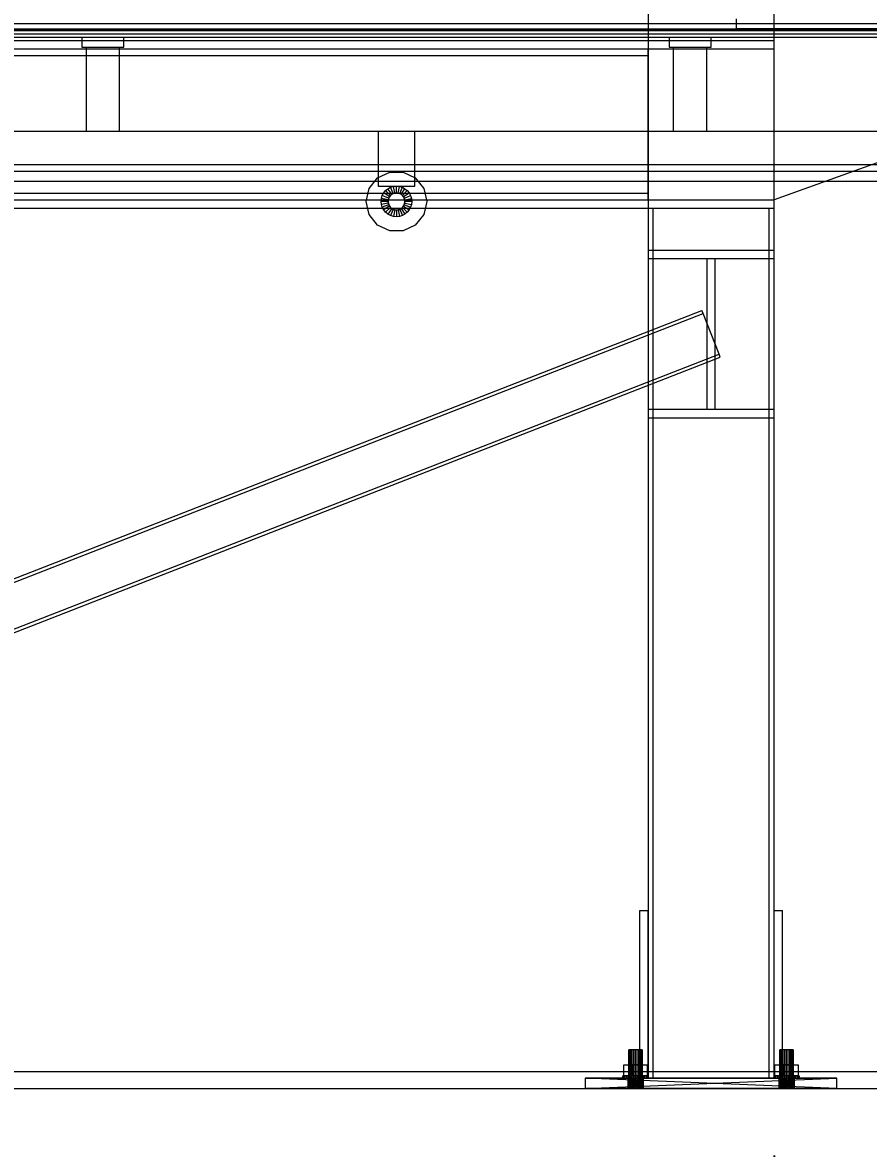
# Model space of a CAD drawing. Header units: millimetres. Extents: x -1970 to 59977, y -50268 to 6837.
# Drawn here: x 25932 to 26941, y -72 to 1271 of the extents above; entities that cross this region are included whole.
import ezdxf

# ---------------------------------------------------------------- set-up
doc = ezdxf.new("R2010")
doc.units = ezdxf.units.MM
for name, color, linetype, lineweight in [('COTAS_O', 1, 'Continuous', 0), ('COTAS_P', 1, 'Continuous', 0), ('lateral_briquetadora', 7, 'Continuous', 0), ('lateral_C05', 7, 'Continuous', 0)]:
    doc.layers.add(name, color=color, linetype=linetype, lineweight=lineweight)
doc.dimstyles.new('R19_100', dxfattribs={"dimtxt": 250, "dimasz": 150, "dimexe": 150, "dimexo": 80, "dimgap": 100, "dimtad": 1, "dimtih": 1, "dimtoh": 1, "dimdsep": 46, "dimcen": 0.09, "dimadec": 0, "dimazin": 0, "dimtfac": 1, "dimtdec": 4, "dimtofl": 0, "dimtmove": 0, "dimatfit": 3, "dimfxl": 1, "dimtolj": 1, "dimtzin": 0, "dimarcsym": 0})

# ---------------------------------------------------------------- blocks, each defined once
blk = doc.blocks.new('*D6')
at = {"layer": 'COTAS_P', "color": 0, "lineweight": -2, "transparency": 16777216}
for p, q in [((25128.2, 1262), (25128.2, 2232)), ((27628.2, 1262), (27628.2, 2232)), ((25278.2, 2082), (27478.2, 2082))]:
    blk.add_line(p, q, dxfattribs=at)
at = {"layer": 'COTAS_P', "color": 0, "transparency": 16777216}
for points in [[(25278.2, 2107), (25278.2, 2057), (25128.2, 2082)], [(27478.2, 2107), (27478.2, 2057), (27628.2, 2082)]]:
    blk.add_solid(points, dxfattribs=at)
at = {"layer": 'Defpoints', "color": 0, "transparency": 16777216}
for p in [(27628.2, 2082), (25128.2, 1182), (27628.2, 1182)]:
    blk.add_point(p, dxfattribs=at)
blk = doc.blocks.new('*D20')
at = {"layer": 'COTAS_O', "color": 0, "lineweight": -2, "transparency": 16777216}
for p, q in [((24628.2, -80), (24628.2, -1050)), ((26828.2, -80), (26828.2, -1050)), ((24778.2, -900), (26678.2, -900))]:
    blk.add_line(p, q, dxfattribs=at)
at = {"layer": 'COTAS_O', "color": 0, "transparency": 16777216}
for points in [[(24778.2, -875), (24778.2, -925), (24628.2, -900)], [(26678.2, -875), (26678.2, -925), (26828.2, -900)]]:
    blk.add_solid(points, dxfattribs=at)
at = {"layer": 'Defpoints', "color": 0, "transparency": 16777216}
for p in [(24628.2, 0), (26828.2, 0), (26828.2, -900)]:
    blk.add_point(p, dxfattribs=at)
blk = doc.blocks.new('*D24')
at = {"layer": 'COTAS_P', "color": 0, "lineweight": -2, "transparency": 16777216}
for p, q in [((112.7, -80), (112.7, -2650)), ((59977.3, -80), (59977.3, -2650)), ((262.7, -2500), (59827.3, -2500))]:
    blk.add_line(p, q, dxfattribs=at)
at = {"layer": 'COTAS_P', "color": 0, "transparency": 16777216}
for points in [[(262.7, -2475), (262.7, -2525), (112.7, -2500)], [(59827.3, -2475), (59827.3, -2525), (59977.3, -2500)]]:
    blk.add_solid(points, dxfattribs=at)
at = {"layer": 'Defpoints', "color": 0, "transparency": 16777216}
for p in [(112.7, 0), (59977.3, 0), (59977.3, -2500)]:
    blk.add_point(p, dxfattribs=at)

msp = doc.modelspace()

# ---------------------------------------------------------------- linework, layer by layer
at = {"layer": 'lateral_briquetadora'}
for p, q in [((26678.187, 1290), (26678.187, 1000)), ((26828.187, 1000), (26828.187, 1290)), ((24628.187, 1264), (26828.187, 1264)), ((26783.187, 1276), (26783.187, 1264)), ((27413.187, 1264), (26783.187, 1264)), ((26828.187, 1264), (27398.187, 1264)), ((27398.187, 1264), (26828.187, 1060)), ((26828.187, 1060), (26828.187, 1264)), ((26828.187, 1240), (26828.187, 1264)), ((24628.187, 1250), (26828.187, 1250)), ((26828.187, 1240), (26828.187, 1250)), ((24628.187, 1240), (26828.187, 1240)), ((24778.187, 1240), (26678.187, 1240)), ((26678.187, 1232), (26678.187, 1240)), ((26828.187, 1060), (26828.187, 1240)), ((24778.187, 1232), (26678.187, 1232)), ((26678.187, 1068), (26678.187, 1232)), ((24778.187, 1068), (26678.187, 1068)), ((26678.187, 1060), (26678.187, 1068)), ((24628.187, 1060), (26828.187, 1060)), ((24628.187, 1050), (26828.187, 1050)), ((24778.187, 1060), (26678.187, 1060)), ((26678.187, 1050), (26828.187, 1050)), ((26678.187, 1050), (26678.187, 12)), ((26678.187, 1050), (26684.187, 1050)), ((26684.187, 12), (26684.187, 1050)), ((26822.187, 1050), (26828.187, 1050)), ((26822.187, 1050), (26822.187, 12)), ((26828.187, 1050), (26828.187, 1060)), ((26828.187, 12), (26828.187, 1050)), ((26678.187, 1000), (26828.187, 1000)), ((26678.187, 1000), (26678.187, 990)), ((26828.187, 990), (26828.187, 1000)), ((26678.187, 990), (26828.187, 990)), ((26748.187, 990), (26758.187, 990)), ((26748.187, 990), (26748.187, 810)), ((26758.187, 810), (26758.187, 990)), ((24692.28, 127.947), (26742.28, 927.947)), ((26743.734, 924.221), (26742.28, 927.947)), ((24693.734, 124.221), (26743.734, 924.221)), ((26762.639, 875.779), (26743.734, 924.221)), ((24712.639, 75.779), (26762.639, 875.779)), ((26764.093, 872.053), (26762.639, 875.779)), ((24714.093, 72.053), (26764.093, 872.053)), ((26678.187, 810), (26828.187, 810)), ((26678.187, 810), (26678.187, 800)), ((26748.187, 810), (26758.187, 810)), ((26828.187, 800), (26828.187, 810)), ((26678.187, 800), (26828.187, 800)), ((26668.187, 12), (26668.187, 212)), ((26668.187, 212), (26678.187, 212)), ((26678.187, 12), (26678.187, 212)), ((26828.187, 12), (26828.187, 212)), ((26828.187, 212), (26838.187, 212)), ((26838.187, 12), (26838.187, 212)), ((26655.459, 46), (26655.187, 46)), ((26655.187, 0), (26655.187, 46)), ((26656.258, 46), (26655.459, 46)), ((26655.459, 0), (26655.459, 46)), ((26657.53, 46), (26656.258, 46)), ((26656.258, 0), (26656.258, 46)), ((26659.187, 46), (26657.53, 46)), ((26657.53, 0), (26657.53, 46)), ((26661.116, 46), (26659.187, 46)), ((26659.187, 0), (26659.187, 46)), ((26663.187, 46), (26661.116, 46)), ((26661.116, 0), (26661.116, 46)), ((26665.257, 46), (26663.187, 46)), ((26663.187, 0), (26663.187, 46)), ((26667.187, 46), (26665.257, 46)), ((26665.257, 0), (26665.257, 46)), ((26668.843, 46), (26667.187, 46)), ((26667.187, 0), (26667.187, 46)), ((26670.115, 46), (26668.843, 46)), ((26668.843, 0), (26668.843, 46)), ((26670.914, 46), (26670.115, 46)), ((26670.115, 0), (26670.115, 46)), ((26671.187, 46), (26670.914, 46)), ((26670.914, 0), (26670.914, 46)), ((26671.187, 46), (26671.187, 0)), ((26835.459, 46), (26835.187, 46)), ((26835.187, 0), (26835.187, 46)), ((26836.258, 46), (26835.459, 46)), ((26835.459, 0), (26835.459, 46)), ((26837.53, 46), (26836.258, 46)), ((26836.258, 0), (26836.258, 46)), ((26839.187, 46), (26837.53, 46)), ((26837.53, 0), (26837.53, 46)), ((26841.116, 46), (26839.187, 46)), ((26839.187, 0), (26839.187, 46)), ((26843.187, 46), (26841.116, 46)), ((26841.116, 0), (26841.116, 46)), ((26845.257, 46), (26843.187, 46)), ((26843.187, 0), (26843.187, 46)), ((26847.187, 46), (26845.257, 46)), ((26845.257, 0), (26845.257, 46)), ((26848.843, 46), (26847.187, 46)), ((26847.187, 0), (26847.187, 46)), ((26850.115, 46), (26848.843, 46)), ((26848.843, 0), (26848.843, 46)), ((26850.914, 46), (26850.115, 46)), ((26850.115, 0), (26850.115, 46)), ((26851.187, 46), (26850.914, 46)), ((26850.914, 0), (26850.914, 46)), ((26851.187, 46), (26851.187, 0)), ((26649.337, 15), (26649.337, 28)), ((26649.337, 28), (26656.262, 28)), ((26649.337, 28), (26655.187, 28)), ((26659.187, 28), (26655.187, 28)), ((26655.187, 28), (26655.187, 15)), ((26656.262, 15), (26656.262, 28)), ((26656.262, 28), (26670.112, 28)), ((26656.262, 28), (26659.187, 28)), ((26667.187, 28), (26659.187, 28)), ((26659.187, 28), (26659.187, 15)), ((26671.187, 28), (26667.187, 28)), ((26667.187, 28), (26667.187, 15)), ((26670.112, 28), (26667.187, 28)), ((26670.112, 15), (26670.112, 28)), ((26670.112, 28), (26677.037, 28)), ((26671.187, 15), (26671.187, 28)), ((26671.187, 28), (26677.037, 28)), ((26677.037, 28), (26677.037, 15)), ((26829.337, 15), (26829.337, 28)), ((26829.337, 28), (26836.262, 28)), ((26829.337, 28), (26835.187, 28)), ((26839.187, 28), (26835.187, 28)), ((26835.187, 28), (26835.187, 15)), ((26836.262, 15), (26836.262, 28)), ((26836.262, 28), (26850.112, 28)), ((26836.262, 28), (26839.187, 28)), ((26847.187, 28), (26839.187, 28)), ((26839.187, 28), (26839.187, 15)), ((26851.187, 28), (26847.187, 28)), ((26847.187, 28), (26847.187, 15)), ((26850.112, 28), (26847.187, 28)), ((26850.112, 15), (26850.112, 28)), ((26850.112, 28), (26857.037, 28)), ((26851.187, 15), (26851.187, 28)), ((26851.187, 28), (26857.037, 28)), ((26857.037, 28), (26857.037, 15)), ((26648.187, 12), (26648.187, 15)), ((26648.187, 15), (26648.698, 15)), ((26648.187, 15), (26654.187, 15)), ((26648.698, 12), (26648.698, 15)), ((26648.698, 15), (26650.196, 15)), ((26648.698, 15), (26654.493, 15)), ((26656.262, 15), (26649.337, 15)), ((26655.187, 15), (26649.337, 15)), ((26650.196, 12), (26650.196, 15)), ((26650.196, 15), (26652.58, 15)), ((26650.196, 15), (26655.392, 15)), ((26652.58, 12), (26652.58, 15)), ((26652.58, 15), (26655.687, 15)), ((26652.58, 15), (26656.823, 15)), ((26654.493, 15), (26654.187, 15)), ((26654.187, 15), (26654.187, 12)), ((26655.392, 15), (26654.493, 15)), ((26654.493, 15), (26654.493, 12)), ((26655.187, 15), (26659.187, 15)), ((26656.823, 15), (26655.392, 15)), ((26655.392, 15), (26655.392, 12)), ((26655.687, 12), (26655.687, 15)), ((26655.687, 15), (26659.304, 15)), ((26655.687, 15), (26658.687, 15)), ((26670.112, 15), (26656.262, 15)), ((26659.187, 15), (26656.262, 15)), ((26658.687, 15), (26656.823, 15)), ((26656.823, 15), (26656.823, 12)), ((26660.857, 15), (26658.687, 15)), ((26658.687, 15), (26658.687, 12)), ((26659.187, 15), (26667.187, 15)), ((26659.304, 12), (26659.304, 15)), ((26659.304, 15), (26663.187, 15)), ((26659.304, 15), (26660.857, 15)), ((26663.187, 15), (26660.857, 15)), ((26660.857, 15), (26660.857, 12)), ((26663.187, 12), (26663.187, 15)), ((26663.187, 15), (26667.069, 15)), ((26665.516, 15), (26663.187, 15)), ((26667.687, 15), (26665.516, 15)), ((26665.516, 15), (26665.516, 12)), ((26667.069, 15), (26665.516, 15)), ((26667.069, 12), (26667.069, 15)), ((26667.069, 15), (26670.687, 15)), ((26667.187, 15), (26671.187, 15)), ((26667.187, 15), (26670.112, 15)), ((26669.551, 15), (26667.687, 15)), ((26667.687, 15), (26667.687, 12)), ((26670.687, 15), (26667.687, 15)), ((26670.981, 15), (26669.551, 15)), ((26669.551, 15), (26669.551, 12)), ((26673.793, 15), (26669.551, 15)), ((26677.037, 15), (26670.112, 15)), ((26670.687, 12), (26670.687, 15)), ((26670.687, 15), (26673.793, 15)), ((26671.88, 15), (26670.981, 15)), ((26670.981, 15), (26670.981, 12)), ((26676.177, 15), (26670.981, 15)), ((26677.037, 15), (26671.187, 15)), ((26672.187, 15), (26671.88, 15)), ((26671.88, 15), (26671.88, 12)), ((26677.675, 15), (26671.88, 15)), ((26672.187, 12), (26672.187, 15)), ((26672.187, 15), (26678.187, 15)), ((26673.793, 12), (26673.793, 15)), ((26673.793, 15), (26676.177, 15)), ((26676.177, 12), (26676.177, 15)), ((26676.177, 15), (26677.675, 15)), ((26677.675, 12), (26677.675, 15)), ((26677.675, 15), (26678.187, 15)), ((26678.187, 15), (26678.187, 12)), ((26828.187, 12), (26828.187, 15)), ((26828.187, 15), (26828.698, 15)), ((26828.187, 15), (26834.187, 15)), ((26828.698, 12), (26828.698, 15)), ((26828.698, 15), (26830.196, 15)), ((26828.698, 15), (26834.493, 15)), ((26836.262, 15), (26829.337, 15)), ((26835.187, 15), (26829.337, 15)), ((26830.196, 12), (26830.196, 15)), ((26830.196, 15), (26832.58, 15)), ((26830.196, 15), (26835.392, 15)), ((26832.58, 12), (26832.58, 15)), ((26832.58, 15), (26835.687, 15)), ((26832.58, 15), (26836.823, 15)), ((26834.493, 15), (26834.187, 15)), ((26834.187, 15), (26834.187, 12)), ((26835.392, 15), (26834.493, 15)), ((26834.493, 15), (26834.493, 12)), ((26835.187, 15), (26839.187, 15)), ((26836.823, 15), (26835.392, 15)), ((26835.392, 15), (26835.392, 12)), ((26835.687, 12), (26835.687, 15)), ((26835.687, 15), (26839.304, 15)), ((26835.687, 15), (26838.687, 15)), ((26850.112, 15), (26836.262, 15)), ((26839.187, 15), (26836.262, 15)), ((26838.687, 15), (26836.823, 15)), ((26836.823, 15), (26836.823, 12)), ((26840.857, 15), (26838.687, 15)), ((26838.687, 15), (26838.687, 12)), ((26839.187, 15), (26847.187, 15)), ((26839.304, 12), (26839.304, 15)), ((26839.304, 15), (26843.187, 15)), ((26839.304, 15), (26840.857, 15)), ((26843.187, 15), (26840.857, 15)), ((26840.857, 15), (26840.857, 12)), ((26843.187, 12), (26843.187, 15)), ((26843.187, 15), (26847.069, 15)), ((26845.516, 15), (26843.187, 15)), ((26847.687, 15), (26845.516, 15)), ((26845.516, 15), (26845.516, 12)), ((26847.069, 15), (26845.516, 15)), ((26847.069, 12), (26847.069, 15)), ((26847.069, 15), (26850.687, 15)), ((26847.187, 15), (26851.187, 15)), ((26847.187, 15), (26850.112, 15)), ((26849.551, 15), (26847.687, 15)), ((26847.687, 15), (26847.687, 12)), ((26850.687, 15), (26847.687, 15)), ((26850.981, 15), (26849.551, 15)), ((26849.551, 15), (26849.551, 12)), ((26853.793, 15), (26849.551, 15)), ((26857.037, 15), (26850.112, 15)), ((26850.687, 12), (26850.687, 15)), ((26850.687, 15), (26853.793, 15)), ((26851.88, 15), (26850.981, 15)), ((26850.981, 15), (26850.981, 12)), ((26856.177, 15), (26850.981, 15)), ((26857.037, 15), (26851.187, 15)), ((26852.187, 15), (26851.88, 15)), ((26851.88, 15), (26851.88, 12)), ((26857.675, 15), (26851.88, 15)), ((26852.187, 12), (26852.187, 15)), ((26852.187, 15), (26858.187, 15)), ((26853.793, 12), (26853.793, 15)), ((26853.793, 15), (26856.177, 15)), ((26856.177, 12), (26856.177, 15)), ((26856.177, 15), (26857.675, 15)), ((26857.675, 12), (26857.675, 15)), ((26857.675, 15), (26858.187, 15)), ((26858.187, 15), (26858.187, 12)), ((26654.187, 12), (26603.187, 12)), ((26603.187, 12), (26654.36, 12)), ((26603.187, 12), (26654.872, 12)), ((26603.187, 12), (26655.703, 12)), ((26603.187, 12), (26656.823, 12)), ((26603.187, 12), (26658.186, 12)), ((26603.187, 12), (26659.742, 12)), ((26603.187, 12), (26661.431, 12)), ((26603.187, 12), (26663.187, 12)), ((26603.187, 12), (26664.942, 12)), ((26903.187, 12), (26603.187, 12)), ((26603.187, 12), (26666.631, 12)), ((26603.187, 12), (26668.187, 12)), ((26603.187, 12), (26669.551, 12)), ((26903.187, 0), (26603.187, 12)), ((26603.187, 12), (26603.187, 0)), ((26603.187, 0), (26903.187, 12)), ((26603.187, 0), (26654.187, 0)), ((26654.36, 0), (26603.187, 0)), ((26654.872, 0), (26603.187, 0)), ((26655.703, 0), (26603.187, 0)), ((26656.823, 0), (26603.187, 0)), ((26658.186, 0), (26603.187, 0)), ((26659.742, 0), (26603.187, 0)), ((26661.431, 0), (26603.187, 0)), ((26663.187, 0), (26603.187, 0)), ((26664.942, 0), (26603.187, 0)), ((26603.187, 0), (26903.187, 0)), ((26666.631, 0), (26603.187, 0)), ((26668.187, 0), (26603.187, 0)), ((26669.551, 0), (26603.187, 0)), ((26648.698, 12), (26648.187, 12)), ((26654.187, 12), (26648.187, 12)), ((26650.196, 12), (26648.698, 12)), ((26654.493, 12), (26648.698, 12)), ((26652.58, 12), (26650.196, 12)), ((26655.392, 12), (26650.196, 12)), ((26655.687, 12), (26652.58, 12)), ((26656.823, 12), (26652.58, 12)), ((26654.36, 12), (26654.187, 12)), ((26654.187, 0), (26654.36, 12)), ((26654.187, 0), (26654.187, 12)), ((26654.36, 0), (26654.187, 12)), ((26654.187, 12), (26654.493, 12)), ((26654.187, 0), (26654.36, 0)), ((26654.872, 12), (26654.36, 12)), ((26654.36, 0), (26654.872, 12)), ((26654.36, 0), (26654.36, 12)), ((26654.872, 0), (26654.36, 12)), ((26654.36, 0), (26654.872, 0)), ((26654.493, 12), (26655.392, 12)), ((26655.703, 12), (26654.872, 12)), ((26654.872, 0), (26655.703, 12)), ((26654.872, 0), (26654.872, 12)), ((26655.703, 0), (26654.872, 12)), ((26654.872, 0), (26655.703, 0)), ((26655.459, 0), (26655.187, 0)), ((26655.392, 12), (26656.823, 12)), ((26656.258, 0), (26655.459, 0)), ((26659.304, 12), (26655.687, 12)), ((26658.687, 12), (26655.687, 12)), ((26656.823, 12), (26655.703, 12)), ((26655.703, 12), (26669.551, 12)), ((26655.703, 0), (26656.823, 12)), ((26655.703, 0), (26655.703, 12)), ((26656.823, 0), (26655.703, 12)), ((26655.703, 0), (26656.823, 0)), ((26669.551, 0), (26655.703, 0)), ((26657.53, 0), (26656.258, 0)), ((26658.186, 12), (26656.823, 12)), ((26656.823, 12), (26669.551, 12)), ((26656.823, 12), (26843.187, 12)), ((26656.823, 12), (26844.942, 12)), ((26656.823, 12), (26846.631, 12)), ((26656.823, 12), (26848.187, 12)), ((26656.823, 12), (26849.551, 12)), ((26656.823, 0), (26658.186, 12)), ((26656.823, 0), (26656.823, 12)), ((26658.186, 0), (26656.823, 12)), ((26656.823, 12), (26658.687, 12)), ((26656.823, 0), (26658.186, 0)), ((26669.551, 0), (26656.823, 0)), ((26843.187, 0), (26656.823, 0)), ((26844.942, 0), (26656.823, 0)), ((26846.631, 0), (26656.823, 0)), ((26848.187, 0), (26656.823, 0)), ((26849.551, 0), (26656.823, 0)), ((26659.187, 0), (26657.53, 0)), ((26659.742, 12), (26658.186, 12)), ((26658.186, 12), (26849.551, 12)), ((26658.186, 0), (26659.742, 12)), ((26658.186, 0), (26658.186, 12)), ((26659.742, 0), (26658.186, 12)), ((26658.186, 0), (26659.742, 0)), ((26849.551, 0), (26658.186, 0)), ((26658.687, 12), (26660.857, 12)), ((26661.116, 0), (26659.187, 0)), ((26663.187, 12), (26659.304, 12)), ((26660.857, 12), (26659.304, 12)), ((26661.431, 12), (26659.742, 12)), ((26659.742, 12), (26849.551, 12)), ((26659.742, 0), (26661.431, 12)), ((26659.742, 0), (26659.742, 12)), ((26661.431, 0), (26659.742, 12)), ((26659.742, 0), (26661.431, 0)), ((26849.551, 0), (26659.742, 0)), ((26660.857, 12), (26663.187, 12)), ((26663.187, 0), (26661.116, 0)), ((26663.187, 12), (26661.431, 12)), ((26661.431, 12), (26903.187, 12)), ((26661.431, 12), (26849.551, 12)), ((26661.431, 0), (26663.187, 12)), ((26661.431, 0), (26661.431, 12)), ((26663.187, 0), (26661.431, 12)), ((26661.431, 0), (26663.187, 0)), ((26903.187, 0), (26661.431, 0)), ((26849.551, 0), (26661.431, 0)), ((26663.187, 12), (26664.942, 12)), ((26834.187, 12), (26663.187, 12)), ((26834.36, 12), (26663.187, 12)), ((26834.872, 12), (26663.187, 12)), ((26663.187, 12), (26903.187, 12)), ((26835.703, 12), (26663.187, 12)), ((26836.823, 12), (26663.187, 12)), ((26838.186, 12), (26663.187, 12)), ((26839.742, 12), (26663.187, 12)), ((26841.431, 12), (26663.187, 12)), ((26843.187, 12), (26663.187, 12)), ((26663.187, 12), (26849.551, 12)), ((26663.187, 0), (26664.942, 12)), ((26663.187, 0), (26663.187, 12)), ((26664.942, 0), (26663.187, 12)), ((26667.069, 12), (26663.187, 12)), ((26663.187, 12), (26665.516, 12)), ((26664.942, 0), (26663.187, 0)), ((26663.187, 0), (26834.187, 0)), ((26663.187, 0), (26834.36, 0)), ((26663.187, 0), (26834.872, 0)), ((26903.187, 0), (26663.187, 0)), ((26663.187, 0), (26835.703, 0)), ((26663.187, 0), (26836.823, 0)), ((26663.187, 0), (26838.186, 0)), ((26663.187, 0), (26839.742, 0)), ((26663.187, 0), (26841.431, 0)), ((26663.187, 0), (26843.187, 0)), ((26849.551, 0), (26663.187, 0)), ((26665.257, 0), (26663.187, 0)), ((26664.942, 12), (26666.631, 12)), ((26834.187, 12), (26664.942, 12)), ((26834.36, 12), (26664.942, 12)), ((26664.942, 0), (26666.631, 12)), ((26664.942, 0), (26664.942, 12)), ((26666.631, 0), (26664.942, 12)), ((26666.631, 0), (26664.942, 0)), ((26664.942, 0), (26834.187, 0)), ((26664.942, 0), (26834.36, 0)), ((26667.187, 0), (26665.257, 0)), ((26665.516, 12), (26667.687, 12)), ((26665.516, 12), (26667.069, 12)), ((26666.631, 12), (26668.187, 12)), ((26834.187, 12), (26666.631, 12)), ((26834.36, 12), (26666.631, 12)), ((26666.631, 0), (26668.187, 12)), ((26666.631, 0), (26666.631, 12)), ((26668.187, 0), (26666.631, 12)), ((26668.187, 0), (26666.631, 0)), ((26666.631, 0), (26834.187, 0)), ((26666.631, 0), (26834.36, 0)), ((26670.687, 12), (26667.069, 12)), ((26668.843, 0), (26667.187, 0)), ((26667.687, 12), (26669.551, 12)), ((26667.687, 12), (26670.687, 12)), ((26668.187, 12), (26669.551, 12)), ((26834.187, 12), (26668.187, 12)), ((26834.36, 12), (26668.187, 12)), ((26903.187, 12), (26668.187, 12)), ((26668.187, 12), (26843.187, 12)), ((26668.187, 0), (26669.551, 12)), ((26668.187, 0), (26668.187, 12)), ((26669.551, 0), (26668.187, 12)), ((26668.187, 12), (26678.187, 12)), ((26669.551, 0), (26668.187, 0)), ((26668.187, 0), (26834.187, 0)), ((26668.187, 0), (26834.36, 0)), ((26668.187, 0), (26903.187, 0)), ((26843.187, 0), (26668.187, 0)), ((26670.115, 0), (26668.843, 0)), ((26669.551, 12), (26670.67, 12)), ((26834.187, 12), (26669.551, 12)), ((26834.36, 12), (26669.551, 12)), ((26669.551, 12), (26843.187, 12)), ((26669.551, 0), (26670.67, 12)), ((26669.551, 0), (26669.551, 12)), ((26670.67, 0), (26669.551, 12)), ((26669.551, 12), (26670.981, 12)), ((26669.551, 12), (26673.793, 12)), ((26670.67, 0), (26669.551, 0)), ((26669.551, 0), (26834.187, 0)), ((26669.551, 0), (26834.36, 0)), ((26843.187, 0), (26669.551, 0)), ((26670.914, 0), (26670.115, 0)), ((26670.67, 12), (26671.501, 12)), ((26834.187, 12), (26670.67, 12)), ((26834.36, 12), (26670.67, 12)), ((26670.67, 12), (26843.187, 12)), ((26670.67, 0), (26671.501, 12)), ((26670.67, 0), (26670.67, 12)), ((26671.501, 0), (26670.67, 12)), ((26671.501, 0), (26670.67, 0)), ((26670.67, 0), (26834.187, 0)), ((26670.67, 0), (26834.36, 0)), ((26843.187, 0), (26670.67, 0)), ((26673.793, 12), (26670.687, 12)), ((26670.914, 0), (26671.187, 0)), ((26670.981, 12), (26671.88, 12)), ((26670.981, 12), (26676.177, 12)), ((26671.501, 12), (26672.014, 12)), ((26834.187, 12), (26671.501, 12)), ((26834.36, 12), (26671.501, 12)), ((26671.501, 12), (26843.187, 12)), ((26671.501, 0), (26672.014, 12)), ((26671.501, 0), (26671.501, 12)), ((26672.014, 0), (26671.501, 12)), ((26672.014, 0), (26671.501, 0)), ((26671.501, 0), (26834.187, 0)), ((26671.501, 0), (26834.36, 0)), ((26843.187, 0), (26671.501, 0)), ((26671.88, 12), (26672.187, 12)), ((26671.88, 12), (26677.675, 12)), ((26672.014, 12), (26672.187, 12)), ((26834.187, 12), (26672.014, 12)), ((26834.36, 12), (26672.014, 12)), ((26672.014, 12), (26843.187, 12)), ((26672.014, 0), (26672.187, 12)), ((26672.014, 0), (26672.014, 12)), ((26672.187, 0), (26672.014, 12)), ((26672.187, 0), (26672.014, 0)), ((26672.014, 0), (26834.187, 0)), ((26672.014, 0), (26834.36, 0)), ((26843.187, 0), (26672.014, 0)), ((26672.187, 12), (26834.187, 12)), ((26834.36, 12), (26672.187, 12)), ((26672.187, 12), (26834.872, 12)), ((26672.187, 12), (26835.703, 12)), ((26672.187, 12), (26836.823, 12)), ((26672.187, 12), (26838.186, 12)), ((26672.187, 12), (26839.742, 12)), ((26672.187, 12), (26841.431, 12)), ((26672.187, 12), (26843.187, 12)), ((26672.187, 12), (26672.187, 0)), ((26678.187, 12), (26672.187, 12)), ((26834.187, 0), (26672.187, 0)), ((26672.187, 0), (26834.36, 0)), ((26834.872, 0), (26672.187, 0)), ((26835.703, 0), (26672.187, 0)), ((26836.823, 0), (26672.187, 0)), ((26838.186, 0), (26672.187, 0)), ((26839.742, 0), (26672.187, 0)), ((26841.431, 0), (26672.187, 0)), ((26843.187, 0), (26672.187, 0)), ((26676.177, 12), (26673.793, 12)), ((26677.675, 12), (26676.177, 12)), ((26678.187, 12), (26677.675, 12)), ((26678.187, 12), (26828.187, 12)), ((26678.187, 12), (26684.187, 12)), ((26822.187, 12), (26828.187, 12)), ((26828.698, 12), (26828.187, 12)), ((26834.187, 12), (26828.187, 12)), ((26828.187, 12), (26838.187, 12)), ((26830.196, 12), (26828.698, 12)), ((26834.493, 12), (26828.698, 12)), ((26832.58, 12), (26830.196, 12)), ((26835.392, 12), (26830.196, 12)), ((26835.687, 12), (26832.58, 12)), ((26836.823, 12), (26832.58, 12)), ((26834.187, 12), (26834.36, 12)), ((26834.187, 0), (26834.36, 12)), ((26834.187, 0), (26834.187, 12)), ((26834.36, 0), (26834.187, 12)), ((26834.187, 12), (26834.493, 12)), ((26834.36, 0), (26834.187, 0)), ((26834.872, 12), (26834.36, 12)), ((26834.36, 0), (26834.872, 12)), ((26834.36, 0), (26834.36, 12)), ((26834.872, 0), (26834.36, 12)), ((26834.36, 0), (26834.872, 0)), ((26834.493, 12), (26835.392, 12)), ((26835.703, 12), (26834.872, 12)), ((26834.872, 0), (26835.703, 12)), ((26834.872, 0), (26834.872, 12)), ((26835.703, 0), (26834.872, 12)), ((26834.872, 0), (26835.703, 0)), ((26835.459, 0), (26835.187, 0)), ((26835.392, 12), (26836.823, 12)), ((26836.258, 0), (26835.459, 0)), ((26839.304, 12), (26835.687, 12)), ((26838.687, 12), (26835.687, 12)), ((26836.823, 12), (26835.703, 12)), ((26835.703, 0), (26836.823, 12)), ((26835.703, 0), (26835.703, 12)), ((26836.823, 0), (26835.703, 12)), ((26835.703, 0), (26836.823, 0)), ((26837.53, 0), (26836.258, 0)), ((26838.186, 12), (26836.823, 12)), ((26836.823, 0), (26838.186, 12)), ((26836.823, 0), (26836.823, 12)), ((26838.186, 0), (26836.823, 12)), ((26836.823, 12), (26838.687, 12)), ((26836.823, 0), (26838.186, 0)), ((26839.187, 0), (26837.53, 0)), ((26839.742, 12), (26838.186, 12)), ((26838.186, 12), (26903.187, 12)), ((26838.186, 0), (26839.742, 12)), ((26838.186, 0), (26838.186, 12)), ((26839.742, 0), (26838.186, 12)), ((26838.186, 0), (26839.742, 0)), ((26903.187, 0), (26838.186, 0)), ((26838.687, 12), (26840.857, 12)), ((26841.116, 0), (26839.187, 0)), ((26843.187, 12), (26839.304, 12)), ((26840.857, 12), (26839.304, 12)), ((26841.431, 12), (26839.742, 12)), ((26839.742, 12), (26903.187, 12)), ((26839.742, 0), (26841.431, 12)), ((26839.742, 0), (26839.742, 12)), ((26841.431, 0), (26839.742, 12)), ((26839.742, 0), (26841.431, 0)), ((26903.187, 0), (26839.742, 0)), ((26840.857, 12), (26843.187, 12)), ((26843.187, 0), (26841.116, 0)), ((26843.187, 12), (26841.431, 12)), ((26841.431, 12), (26903.187, 12)), ((26841.431, 0), (26843.187, 12)), ((26841.431, 0), (26841.431, 12)), ((26843.187, 0), (26841.431, 12)), ((26841.431, 0), (26843.187, 0)), ((26903.187, 0), (26841.431, 0)), ((26903.187, 12), (26843.187, 12)), ((26844.942, 12), (26843.187, 12)), ((26843.187, 12), (26849.551, 12)), ((26843.187, 12), (26850.67, 12)), ((26843.187, 12), (26851.501, 12)), ((26843.187, 12), (26852.014, 12)), ((26843.187, 12), (26852.187, 12)), ((26843.187, 0), (26844.942, 12)), ((26843.187, 0), (26843.187, 12)), ((26844.942, 0), (26843.187, 12)), ((26847.069, 12), (26843.187, 12)), ((26843.187, 12), (26845.516, 12)), ((26843.187, 0), (26903.187, 0)), ((26843.187, 0), (26844.942, 0)), ((26849.551, 0), (26843.187, 0)), ((26850.67, 0), (26843.187, 0)), ((26851.501, 0), (26843.187, 0)), ((26852.014, 0), (26843.187, 0)), ((26852.187, 0), (26843.187, 0)), ((26845.257, 0), (26843.187, 0)), ((26903.187, 12), (26844.942, 12)), ((26846.631, 12), (26844.942, 12)), ((26844.942, 12), (26852.187, 12)), ((26844.942, 0), (26846.631, 12)), ((26844.942, 0), (26844.942, 12)), ((26846.631, 0), (26844.942, 12)), ((26844.942, 0), (26903.187, 0)), ((26844.942, 0), (26846.631, 0)), ((26852.187, 0), (26844.942, 0)), ((26847.187, 0), (26845.257, 0)), ((26845.516, 12), (26847.687, 12)), ((26845.516, 12), (26847.069, 12)), ((26903.187, 12), (26846.631, 12)), ((26848.187, 12), (26846.631, 12)), ((26852.187, 12), (26846.631, 12)), ((26846.631, 0), (26848.187, 12)), ((26846.631, 0), (26846.631, 12)), ((26848.187, 0), (26846.631, 12)), ((26846.631, 0), (26903.187, 0)), ((26846.631, 0), (26848.187, 0)), ((26846.631, 0), (26852.187, 0)), ((26850.687, 12), (26847.069, 12)), ((26848.843, 0), (26847.187, 0)), ((26847.687, 12), (26849.551, 12)), ((26847.687, 12), (26850.687, 12)), ((26903.187, 12), (26848.187, 12)), ((26849.551, 12), (26848.187, 12)), ((26852.187, 12), (26848.187, 12)), ((26848.187, 0), (26849.551, 12)), ((26848.187, 0), (26848.187, 12)), ((26849.551, 0), (26848.187, 12)), ((26848.187, 0), (26903.187, 0)), ((26848.187, 0), (26849.551, 0)), ((26848.187, 0), (26852.187, 0)), ((26850.115, 0), (26848.843, 0)), ((26903.187, 12), (26849.551, 12)), ((26850.67, 12), (26849.551, 12)), ((26852.187, 12), (26849.551, 12)), ((26849.551, 0), (26850.67, 12)), ((26849.551, 0), (26849.551, 12)), ((26850.67, 0), (26849.551, 12)), ((26849.551, 12), (26850.981, 12)), ((26849.551, 12), (26853.793, 12)), ((26849.551, 0), (26903.187, 0)), ((26849.551, 0), (26850.67, 0)), ((26849.551, 0), (26852.187, 0)), ((26850.914, 0), (26850.115, 0)), ((26903.187, 12), (26850.67, 12)), ((26851.501, 12), (26850.67, 12)), ((26852.187, 12), (26850.67, 12)), ((26850.67, 0), (26851.501, 12)), ((26850.67, 0), (26850.67, 12)), ((26851.501, 0), (26850.67, 12)), ((26850.67, 0), (26903.187, 0)), ((26850.67, 0), (26851.501, 0)), ((26850.67, 0), (26852.187, 0)), ((26853.793, 12), (26850.687, 12)), ((26850.914, 0), (26851.187, 0)), ((26850.981, 12), (26851.88, 12)), ((26850.981, 12), (26856.177, 12)), ((26903.187, 12), (26851.501, 12)), ((26852.014, 12), (26851.501, 12)), ((26851.501, 0), (26852.014, 12)), ((26851.501, 0), (26851.501, 12)), ((26852.014, 0), (26851.501, 12)), ((26851.501, 0), (26903.187, 0)), ((26851.501, 0), (26852.014, 0)), ((26851.88, 12), (26852.187, 12)), ((26851.88, 12), (26857.675, 12)), ((26903.187, 12), (26852.014, 12)), ((26852.187, 12), (26852.014, 12)), ((26852.014, 0), (26852.187, 12)), ((26852.014, 0), (26852.014, 12)), ((26852.187, 0), (26852.014, 12)), ((26852.014, 0), (26903.187, 0)), ((26852.014, 0), (26852.187, 0)), ((26903.187, 12), (26852.187, 12)), ((26852.187, 12), (26852.187, 0)), ((26858.187, 12), (26852.187, 12)), ((26852.187, 0), (26903.187, 0)), ((26856.177, 12), (26853.793, 12)), ((26857.675, 12), (26856.177, 12)), ((26858.187, 12), (26857.675, 12)), ((26903.187, 0), (26903.187, 12))]:
    msp.add_line(p, q, dxfattribs=at)
at = {"layer": 'lateral_C05'}
for p, q in [((27628.187, 1270), (25128.187, 1270)), ((27628.187, 1262), (25128.187, 1262)), ((25218.187, 1262), (27538.187, 1262)), ((25218.187, 1258), (27538.187, 1258)), ((25218.187, 1254), (27538.187, 1254)), ((26003.187, 1254), (26053.187, 1254)), ((26003.187, 1254), (26003.187, 1250)), ((26003.187, 1250), (26053.187, 1250)), ((26003.187, 1250), (26003.187, 1242)), ((26053.187, 1250), (26053.187, 1254)), ((26053.187, 1242), (26053.187, 1250)), ((26703.187, 1254), (26753.187, 1254)), ((26703.187, 1254), (26703.187, 1250)), ((26703.187, 1250), (26753.187, 1250)), ((26703.187, 1250), (26703.187, 1242)), ((26753.187, 1250), (26753.187, 1254)), ((26753.187, 1242), (26753.187, 1250)), ((26003.187, 1242), (26053.187, 1242)), ((26008.187, 1242), (26048.187, 1242)), ((26008.187, 1242), (26008.187, 1142)), ((26048.187, 1142), (26048.187, 1242)), ((26703.187, 1242), (26753.187, 1242)), ((26708.187, 1242), (26748.187, 1242)), ((26708.187, 1242), (26708.187, 1142)), ((26748.187, 1142), (26748.187, 1242)), ((25038.187, 1142), (27328.187, 1142)), ((26008.187, 1142), (26048.187, 1142)), ((26356.187, 1142), (26400.187, 1142)), ((26356.187, 1142), (26356.187, 1076.25)), ((26400.187, 1076.25), (26400.187, 1142)), ((26708.187, 1142), (26748.187, 1142)), ((25128.187, 1102), (27628.187, 1102)), ((25128.187, 1094), (27628.187, 1094)), ((26355.741, 1086.146), (26370.176, 1093.097)), ((26370.176, 1093.097), (26386.197, 1093.097)), ((26386.197, 1093.097), (26400.632, 1086.146)), ((25038.187, 1082), (27328.187, 1082)), ((26345.752, 1073.62), (26355.741, 1086.146)), ((26356.187, 1076.25), (26400.187, 1076.25)), ((26368.047, 1073.174), (26371.203, 1074.861)), ((26371.203, 1074.861), (26374.626, 1075.899)), ((26374.264, 1067.47), (26371.203, 1074.861)), ((26374.626, 1075.899), (26378.187, 1076.25)), ((26376.187, 1068.053), (26374.626, 1075.899)), ((26378.187, 1068.25), (26378.187, 1076.25)), ((26378.187, 1076.25), (26381.747, 1075.899)), ((26380.186, 1068.053), (26381.747, 1075.899)), ((26381.747, 1075.899), (26385.171, 1074.861)), ((26382.109, 1067.47), (26385.171, 1074.861)), ((26385.171, 1074.861), (26388.326, 1073.174)), ((26400.632, 1086.146), (26410.621, 1073.62)), ((26342.187, 1058), (26345.752, 1073.62)), ((26359.937, 1058), (26360.287, 1061.56)), ((26360.287, 1061.56), (26361.326, 1064.984)), ((26368.134, 1060), (26360.287, 1061.56)), ((26361.326, 1064.984), (26363.012, 1068.139)), ((26368.717, 1061.923), (26361.326, 1064.984)), ((26363.012, 1068.139), (26365.282, 1070.905)), ((26369.664, 1063.695), (26363.012, 1068.139)), ((26365.282, 1070.905), (26368.047, 1073.174)), ((26370.939, 1065.248), (26365.282, 1070.905)), ((26372.492, 1066.523), (26368.047, 1073.174)), ((26368.717, 1061.923), (26368.134, 1060)), ((26369.526, 1063), (26368.527, 1060.588)), ((26369.664, 1063.695), (26368.717, 1061.923)), ((26371.116, 1065.071), (26369.526, 1063)), ((26370.939, 1065.248), (26369.664, 1063.695)), ((26372.492, 1066.523), (26370.939, 1065.248)), ((26373.187, 1066.66), (26371.116, 1065.071)), ((26374.264, 1067.47), (26372.492, 1066.523)), ((26375.598, 1067.659), (26373.187, 1066.66)), ((26376.187, 1068.053), (26374.264, 1067.47)), ((26378.187, 1068), (26375.598, 1067.659)), ((26378.187, 1068.25), (26376.187, 1068.053)), ((26380.186, 1068.053), (26378.187, 1068.25)), ((26380.775, 1067.659), (26378.187, 1068)), ((26382.109, 1067.47), (26380.186, 1068.053)), ((26383.187, 1066.66), (26380.775, 1067.659)), ((26383.881, 1066.523), (26382.109, 1067.47)), ((26385.258, 1065.071), (26383.187, 1066.66)), ((26383.881, 1066.523), (26388.326, 1073.174)), ((26385.434, 1065.248), (26383.881, 1066.523)), ((26386.847, 1063), (26385.258, 1065.071)), ((26385.434, 1065.248), (26391.091, 1070.905)), ((26386.709, 1063.695), (26385.434, 1065.248)), ((26386.709, 1063.695), (26393.361, 1068.139)), ((26387.656, 1061.923), (26386.709, 1063.695)), ((26387.846, 1060.588), (26386.847, 1063)), ((26387.656, 1061.923), (26395.047, 1064.984)), ((26388.24, 1060), (26387.656, 1061.923)), ((26388.24, 1060), (26396.086, 1061.56)), ((26388.326, 1073.174), (26391.091, 1070.905)), ((26391.091, 1070.905), (26393.361, 1068.139)), ((26393.361, 1068.139), (26395.047, 1064.984)), ((26395.047, 1064.984), (26396.086, 1061.56)), ((26396.086, 1061.56), (26396.437, 1058)), ((26410.621, 1073.62), (26414.187, 1058)), ((26345.752, 1042.38), (26342.187, 1058)), ((26367.937, 1058), (26359.937, 1058)), ((26360.287, 1054.44), (26359.937, 1058)), ((26368.134, 1056), (26360.287, 1054.44)), ((26361.326, 1051.016), (26360.287, 1054.44)), ((26368.717, 1054.077), (26361.326, 1051.016)), ((26363.012, 1047.861), (26361.326, 1051.016)), ((26369.664, 1052.305), (26363.012, 1047.861)), ((26365.282, 1045.095), (26363.012, 1047.861)), ((26370.939, 1050.752), (26365.282, 1045.095)), ((26368.134, 1060), (26367.937, 1058)), ((26367.937, 1058), (26368.134, 1056)), ((26372.492, 1049.477), (26368.047, 1042.826)), ((26368.134, 1056), (26368.717, 1054.077)), ((26368.527, 1060.588), (26368.187, 1058)), ((26368.187, 1058), (26368.527, 1055.412)), ((26368.527, 1055.412), (26369.526, 1053)), ((26368.717, 1054.077), (26369.664, 1052.305)), ((26369.526, 1053), (26371.116, 1050.929)), ((26369.664, 1052.305), (26370.939, 1050.752)), ((26370.939, 1050.752), (26372.492, 1049.477)), ((26371.116, 1050.929), (26373.187, 1049.34)), ((26374.264, 1048.53), (26371.203, 1041.139)), ((26372.492, 1049.477), (26374.264, 1048.53)), ((26373.187, 1049.34), (26375.598, 1048.341)), ((26374.264, 1048.53), (26376.187, 1047.947)), ((26376.187, 1047.947), (26374.626, 1040.101)), ((26375.598, 1048.341), (26378.187, 1048)), ((26376.187, 1047.947), (26378.187, 1047.75)), ((26378.187, 1048), (26380.775, 1048.341)), ((26378.187, 1047.75), (26380.186, 1047.947)), ((26378.187, 1047.75), (26378.187, 1039.75)), ((26380.186, 1047.947), (26382.109, 1048.53)), ((26380.186, 1047.947), (26381.747, 1040.101)), ((26380.775, 1048.341), (26383.187, 1049.34)), ((26382.109, 1048.53), (26383.881, 1049.477)), ((26382.109, 1048.53), (26385.171, 1041.139)), ((26383.187, 1049.34), (26385.258, 1050.929)), ((26383.881, 1049.477), (26385.434, 1050.752)), ((26383.881, 1049.477), (26388.326, 1042.826)), ((26385.258, 1050.929), (26386.847, 1053)), ((26385.434, 1050.752), (26386.709, 1052.305)), ((26385.434, 1050.752), (26391.091, 1045.095)), ((26386.709, 1052.305), (26387.656, 1054.077)), ((26386.709, 1052.305), (26393.361, 1047.861)), ((26386.847, 1053), (26387.846, 1055.412)), ((26387.656, 1054.077), (26388.24, 1056)), ((26387.656, 1054.077), (26395.047, 1051.016)), ((26388.187, 1058), (26387.846, 1060.588)), ((26387.846, 1055.412), (26388.187, 1058)), ((26388.437, 1058), (26388.24, 1060)), ((26388.24, 1056), (26388.437, 1058)), ((26388.24, 1056), (26396.086, 1054.44)), ((26396.437, 1058), (26388.437, 1058)), ((26393.361, 1047.861), (26391.091, 1045.095)), ((26395.047, 1051.016), (26393.361, 1047.861)), ((26396.086, 1054.44), (26395.047, 1051.016)), ((26396.437, 1058), (26396.086, 1054.44)), ((26414.187, 1058), (26410.621, 1042.38)), ((26355.741, 1029.854), (26345.752, 1042.38)), ((26368.047, 1042.826), (26365.282, 1045.095)), ((26371.203, 1041.139), (26368.047, 1042.826)), ((26374.626, 1040.101), (26371.203, 1041.139)), ((26378.187, 1039.75), (26374.626, 1040.101)), ((26381.747, 1040.101), (26378.187, 1039.75)), ((26385.171, 1041.139), (26381.747, 1040.101)), ((26388.326, 1042.826), (26385.171, 1041.139)), ((26391.091, 1045.095), (26388.326, 1042.826)), ((26410.621, 1042.38), (26400.632, 1029.854)), ((26370.176, 1022.903), (26355.741, 1029.854)), ((26386.197, 1022.903), (26370.176, 1022.903)), ((26400.632, 1029.854), (26386.197, 1022.903)), ((25203.187, 20), (27183.187, 20)), ((25203.187, 0), (27183.187, 0))]:
    msp.add_line(p, q, dxfattribs=at)

# ---------------------------------------------------------------- dimensions: what is measured, and where the dimension line sits
at = {"layer": 'COTAS_O'}
dim = msp.add_aligned_dim(p1=(24628.187, 0), p2=(26828.187, 0), distance=-900, text='<> O', dimstyle='R19_100', dxfattribs=at)
dim.commit()
dim.dimension.update_dxf_attribs({"geometry": '*D20', "text_midpoint": (25728.187, -900)})
at = {"layer": 'COTAS_P'}
for p1, p2, distance, picture, middle in [((25128.187, 1182), (27628.187, 1182), 900, '*D6', (26378.187, 2082)), ((112.7, 0), (59977.253, 0), -2500, '*D24', (30044.976, -2500))]:
    dim = msp.add_aligned_dim(p1=p1, p2=p2, distance=distance, text='<> P', dimstyle='R19_100', dxfattribs=at)
    dim.commit()
    dim.dimension.update_dxf_attribs({"geometry": picture, "text_midpoint": middle})

doc.saveas('drawing.dxf')
